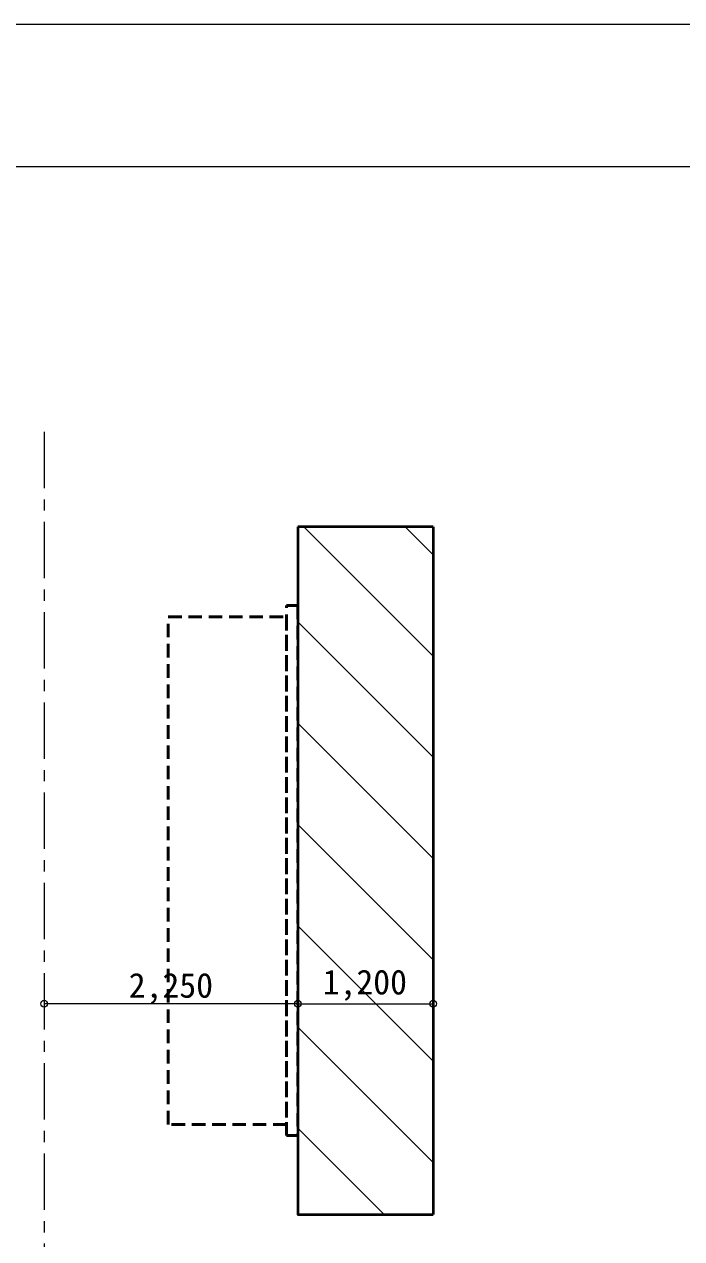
# Model space of a CAD drawing. Units: millimetres at full size, sheet at 1:100. Extents: x -138278 to 134990, y -16593 to 30671.
# Drawn here: x -90539 to -84708, y 14877 to 25646 of the extents above; entities that cross this region are included whole.
import ezdxf
from ezdxf.enums import TextEntityAlignment as Align

# ---------------------------------------------------------------- set-up
doc = ezdxf.new("R2010")
doc.units = ezdxf.units.MM
doc.header["$LTSCALE"] = 100
doc.linetypes.add('CHAIN1', pattern=[8, 5, -1, 1, -1])
doc.linetypes.add('DASHED1', pattern=[1.8, 1.2, -0.6])
for name, color, linetype, lineweight in [('0-3_建具', 2, 'Continuous', 35), ('0-7_寸法', 4, 'Continuous', 9), ('0-8_補助線', 4, 'Continuous', 9), ('0-F_', 7, 'Continuous', 18), ('2-C_２次部材', 6, 'DASHED1', 40), ('F-0_枠', 134, 'Continuous', 18)]:
    doc.layers.add(name, color=color, linetype=linetype, lineweight=lineweight)
doc.styles.add('ＭＳ ゴシック', font='')
doc.styles.get('ＭＳ ゴシック').set_extended_font_data('MS Gothic')

msp = doc.modelspace()

# ---------------------------------------------------------------- linework, layer by layer
at = {"layer": '0-3_建具'}
for q in [(-88112.7, 21190.8), (-86912.7, 15090.8)]:
    msp.add_line((-86912.7, 21190.8), q, dxfattribs=at)
msp.add_lwpolyline([(-88112.7, 21190.8), (-88112.7, 15090.8), (-86912.7, 15090.8)], dxfattribs=at)
at = {"layer": '0-7_寸法'}
for q in [(-90362.7, 16960.2), (-86912.7, 16960.2)]:
    msp.add_line((-88112.7, 16960.2), q, dxfattribs=at)
at = {"layer": '0-7_寸法', "color": 1, "lineweight": 18}
for centre in [(-90362.7, 16960.2), (-88112.7, 16960.2), (-88112.7, 16960.2), (-86912.7, 16960.2)]:
    msp.add_circle(centre, 30, dxfattribs=at)
at = {"layer": '0-8_補助線'}
for p, q in [((-86912.7, 20044.1), (-88059.5, 21190.8)), ((-86912.7, 20942.1), (-87161.4, 21190.8)), ((-86912.7, 19146), (-88112.7, 20346)), ((-86912.7, 18248), (-88112.7, 19448)), ((-86912.7, 17350), (-88112.7, 18550)), ((-86912.7, 16452), (-88112.7, 17652)), ((-86912.7, 15553.9), (-88112.7, 16753.9)), ((-87347.6, 15090.8), (-88112.7, 15855.9))]:
    msp.add_line(p, q, dxfattribs=at)
at = {"layer": '0-F_', "color": 4, "linetype": 'CHAIN1', "lineweight": 9}
msp.add_line((-90362.7, 22033), (-90362.7, -10159.2), dxfattribs=at)
at = {"layer": '2-C_２次部材'}
for points in [[(-88212.7, 20490.8), (-88112.7, 20490.8), (-88112.7, 15790.8), (-88212.7, 15790.8)], [(-89262.7, 20390.8), (-88212.7, 20390.8), (-88212.7, 15890.8), (-89262.7, 15890.8)]]:
    msp.add_lwpolyline(points, close=True, dxfattribs=at)
at = {"layer": 'F-0_枠'}
for points in [[(-138277.8, 25646), (-78877.8, 25646), (-78877.8, -16354.1)], [(-80079.9, 24380.8), (-137075.7, 24380.8), (-137075.7, -15088.8)]]:
    msp.add_lwpolyline(points, dxfattribs=at)

# ---------------------------------------------------------------- texts
at = {"layer": '0-7_寸法', "color": 7, "style": 'ＭＳ ゴシック'}
for s, p in [('2,250', (-89612.7, 16948)), ('1,200', (-87892.7, 16977))]:
    msp.add_text(s, height=219.9, dxfattribs=at).set_placement(p, align=Align.BOTTOM_LEFT)

doc.saveas('drawing.dxf')
